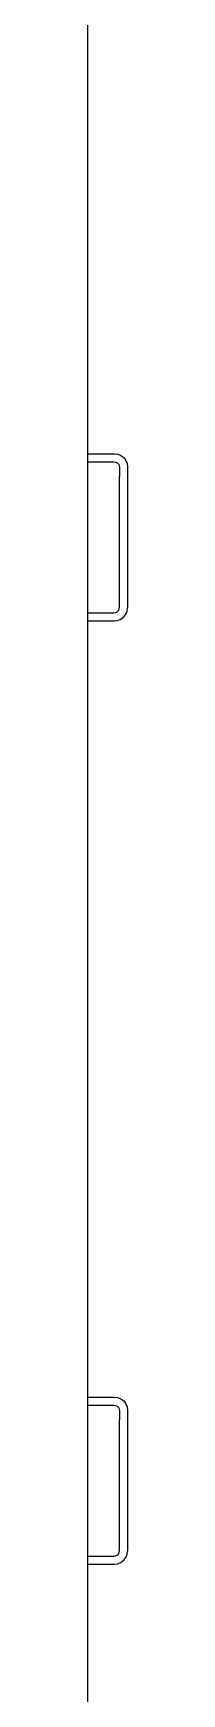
# Model space of a CAD drawing. Header units: metres. Extents: x 217 to 1422, y -179 to 129.
# Drawn here: x 1358.485 to 1358.512, y 61.755 to 62.871 of the extents above; entities that cross this region are included whole.
import ezdxf

# ---------------------------------------------------------------- set-up
doc = ezdxf.new("R2010")
doc.units = ezdxf.units.M
doc.header["$LTSCALE"] = 0.5
doc.header["$MEASUREMENT"] = 0
doc.layers.add('+1', color=255, linetype='Continuous')

# ---------------------------------------------------------------- blocks, each defined once
blk = doc.blocks.new('Chemistry Lab table pl')
at = {"layer": '+1', "transparency": 33554687}
for p, q in [((5.1519, 4.7939), (5.1528, 4.796)), ((5.1528, 4.796), (5.1542, 4.7979)), ((5.1542, 4.7979), (5.1561, 4.7994)), ((5.1561, 4.7994), (5.1582, 4.8003)), ((5.1582, 4.8003), (5.1604, 4.8005)), ((5.1604, 4.8005), (5.2551, 4.8005)), ((5.2572, 4.8003), (5.2551, 4.8005)), ((5.2594, 4.7994), (5.2572, 4.8003)), ((5.2612, 4.7979), (5.2594, 4.7994)), ((5.2627, 4.796), (5.2612, 4.7979)), ((5.2636, 4.7939), (5.2627, 4.796)), ((5.7854, 4.7939), (5.7863, 4.796)), ((5.7863, 4.796), (5.7877, 4.7979)), ((5.7877, 4.7979), (5.7896, 4.7994)), ((5.7896, 4.7994), (5.7917, 4.8003)), ((5.7917, 4.8003), (5.7939, 4.8005)), ((5.7939, 4.8005), (5.8886, 4.8005)), ((5.8907, 4.8003), (5.8886, 4.8005)), ((5.8929, 4.7994), (5.8907, 4.8003)), ((5.8947, 4.7979), (5.8929, 4.7994)), ((5.8962, 4.796), (5.8947, 4.7979)), ((5.8971, 4.7939), (5.8962, 4.796)), ((5.1516, 4.7917), (5.1519, 4.7939)), ((5.1516, 4.7734), (5.1516, 4.7917)), ((5.157, 4.7913), (5.1572, 4.7924)), ((5.157, 4.7734), (5.157, 4.7913)), ((5.1572, 4.7924), (5.1575, 4.7933)), ((5.1575, 4.7933), (5.1581, 4.794)), ((5.1581, 4.794), (5.1588, 4.7946)), ((5.1588, 4.7946), (5.1597, 4.7949)), ((5.1597, 4.7949), (5.1607, 4.7951)), ((5.1607, 4.7951), (5.1668, 4.7951)), ((5.2486, 4.795), (5.1668, 4.795)), ((5.2547, 4.7951), (5.2486, 4.7951)), ((5.2558, 4.7949), (5.2547, 4.7951)), ((5.2566, 4.7946), (5.2558, 4.7949)), ((5.2574, 4.794), (5.2566, 4.7946)), ((5.2579, 4.7933), (5.2574, 4.794)), ((5.2583, 4.7924), (5.2579, 4.7933)), ((5.2584, 4.7913), (5.2583, 4.7924)), ((5.2584, 4.7734), (5.2584, 4.7913)), ((5.2639, 4.7917), (5.2636, 4.7939)), ((5.2639, 4.7734), (5.2639, 4.7917)), ((5.7851, 4.7917), (5.7854, 4.7939)), ((5.7851, 4.7734), (5.7851, 4.7917)), ((5.7905, 4.7913), (5.7907, 4.7924)), ((5.7905, 4.7734), (5.7905, 4.7913)), ((5.7907, 4.7924), (5.791, 4.7933)), ((5.791, 4.7933), (5.7916, 4.794)), ((5.7916, 4.794), (5.7923, 4.7946)), ((5.7923, 4.7946), (5.7932, 4.7949)), ((5.7932, 4.7949), (5.7942, 4.7951)), ((5.7942, 4.7951), (5.8003, 4.7951)), ((5.8821, 4.795), (5.8003, 4.795)), ((5.8882, 4.7951), (5.8821, 4.7951)), ((5.8893, 4.7949), (5.8882, 4.7951)), ((5.8901, 4.7946), (5.8893, 4.7949)), ((5.8909, 4.794), (5.8901, 4.7946)), ((5.8914, 4.7933), (5.8909, 4.794)), ((5.8918, 4.7924), (5.8914, 4.7933)), ((5.8919, 4.7913), (5.8918, 4.7924)), ((5.8919, 4.7734), (5.8919, 4.7913)), ((5.8974, 4.7917), (5.8971, 4.7939)), ((5.8974, 4.7734), (5.8974, 4.7917)), ((4.8403, 4.7734), (5.1516, 4.7734)), ((5.1516, 4.7734), (5.157, 4.7734)), ((5.157, 4.7734), (5.2584, 4.7734)), ((5.2584, 4.7734), (5.2639, 4.7734)), ((5.2639, 4.7734), (5.7851, 4.7734)), ((5.7851, 4.7734), (5.7905, 4.7734)), ((5.7905, 4.7734), (5.8919, 4.7734)), ((5.8919, 4.7734), (5.8974, 4.7734)), ((5.8974, 4.7734), (6.4186, 4.7734))]:
    blk.add_line(p, q, dxfattribs=at)
blk = doc.blocks.new('PLAN FF')
at = {"layer": '+1', "transparency": 33554687, "rotation": 269.9999999999999}
blk.add_blockref('Chemistry Lab table pl', (1353.7115, 67.7399), dxfattribs=at)

msp = doc.modelspace()

# ---------------------------------------------------------------- block references
at = {"transparency": 33554687}
msp.add_blockref('PLAN FF', (0, 0), dxfattribs=at)

doc.saveas('drawing.dxf')
